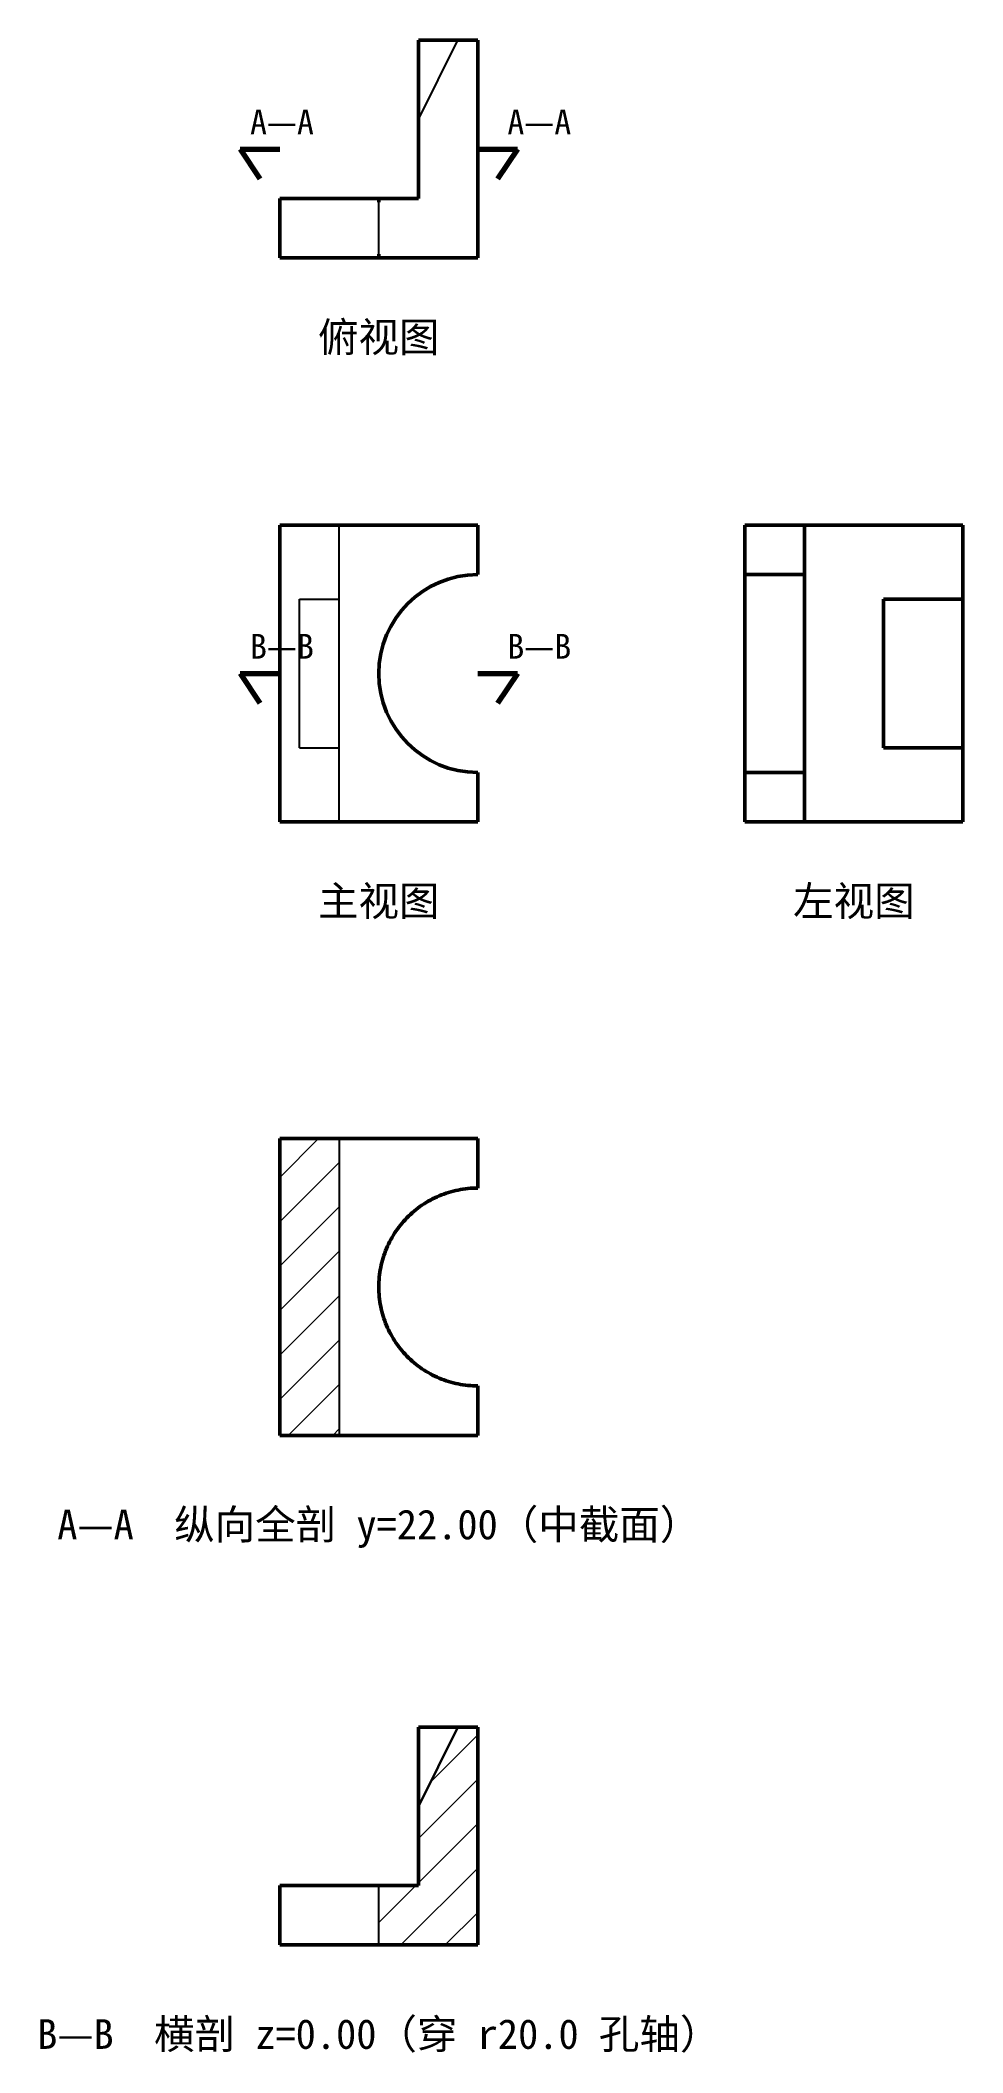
# Model space of a CAD drawing. Header units: millimetres. Extents: x -46 to 140, y -247 to 160.
import ezdxf
from ezdxf.enums import TextEntityAlignment as Align

# ---------------------------------------------------------------- set-up
doc = ezdxf.new("R2010")
doc.units = ezdxf.units.MM
for name, color, linetype, lineweight in [('剖切线', 1, 'Continuous', 70), ('剖面线', 3, 'Continuous', 18), ('可见轮廓', 7, 'Continuous', 50), ('标注', 2, 'Continuous', 25), ('隐藏线', 5, 'Continuous', 25)]:
    doc.layers.add(name, color=color, linetype=linetype, lineweight=lineweight)
doc.styles.add('中文字体', font='simhei.ttf')

msp = doc.modelspace()

# ---------------------------------------------------------------- hatches: boundary and pattern name
at = {"layer": '剖面线'}
h = msp.add_hatch(dxfattribs=at)
h.set_pattern_fill('ANSI31', scale=2, style=0)
h.paths.add_polyline_path([(2, -62), (14, -62), (14, -122), (2, -122)])
h = msp.add_hatch(dxfattribs=at)
h.set_pattern_fill('ANSI31', scale=2, style=0)
h.paths.add_polyline_path([(22, -213), (30, -213), (30, -197), (38, -181), (42, -181), (42, -225), (22, -225)])

# ---------------------------------------------------------------- linework, layer by layer
at = {"layer": '剖切线'}
for p, q in [((-6, 138), (2, 138)), ((-6, 138), (-2, 132)), ((42, 138), (50, 138)), ((50, 138), (46, 132)), ((-6, 32), (2, 32)), ((-6, 32), (-2, 26)), ((42, 32), (50, 32)), ((50, 32), (46, 26))]:
    msp.add_line(p, q, dxfattribs=at)
at = {"layer": '可见轮廓'}
for p, q in [((30, 144), (30, 160)), ((30, 160), (36, 160)), ((36, 160), (42, 160)), ((42, 138), (42, 160)), ((30, 138), (30, 144)), ((30, 128), (30, 138)), ((42, 116), (42, 138)), ((2, 122), (2, 128)), ((2, 128), (16, 128)), ((2, 128), (2, 128)), ((2, 116), (2, 128)), ((16, 128), (22, 128)), ((22, 128), (30, 128)), ((22, 127.25), (22, 128)), ((2, 116), (2, 122)), ((2, 116), (22, 116)), ((2, 116), (2, 116)), ((22, 116), (22, 116.75)), ((22, 116), (42, 116)), ((2, 62), (22, 62)), ((2, 32), (2, 62)), ((22, 62), (42, 62)), ((42, 57), (42, 62)), ((96, 57), (96, 62)), ((96, 62), (102, 62)), ((102, 62), (108, 62)), ((108, 62), (118, 62)), ((108, 57), (108, 62)), ((118, 62), (124, 62)), ((124, 62), (140, 62)), ((140, 47), (140, 62)), ((42, 52), (42, 57)), ((96, 52), (96, 57)), ((108, 52), (108, 57)), ((96, 52), (102, 52)), ((96, 51.59), (96, 52)), ((96, 12), (96, 52)), ((96, 50.45), (96, 51.59)), ((96, 48.61), (96, 50.45)), ((102, 52), (108, 52)), ((108, 51.9), (108, 52)), ((108, 51.62), (108, 51.9)), ((108, 51.15), (108, 51.62)), ((108, 50.52), (108, 51.15)), ((108, 49.69), (108, 50.52)), ((108, 48.71), (108, 49.69)), ((96, 46.14), (96, 48.61)), ((96, 43.1), (96, 46.14)), ((108, 47.57), (108, 48.71)), ((108, 46.28), (108, 47.57)), ((108, 44.82), (108, 46.28)), ((108, 43.23), (108, 44.82)), ((124, 32), (124, 47)), ((124, 47), (132, 47)), ((132, 47), (140, 47)), ((140, 32), (140, 47)), ((96, 39.64), (96, 43.1)), ((108, 41.54), (108, 43.23)), ((108, 39.75), (108, 41.54)), ((96, 35.9), (96, 39.64)), ((108, 37.88), (108, 39.75)), ((108, 35.95), (108, 37.88)), ((96, 32), (96, 35.9)), ((108, 33.98), (108, 35.95)), ((108, 32), (108, 33.98)), ((2, 2), (2, 32)), ((96, 28.1), (96, 32)), ((108, 30.02), (108, 32)), ((108, 28.05), (108, 30.02)), ((124, 17), (124, 32)), ((140, 17), (140, 32)), ((96, 24.36), (96, 28.1)), ((108, 26.12), (108, 28.05)), ((108, 24.25), (108, 26.12)), ((96, 20.9), (96, 24.36)), ((96, 17.86), (96, 20.9)), ((108, 22.46), (108, 24.25)), ((108, 20.77), (108, 22.46)), ((108, 19.18), (108, 20.77)), ((96, 15.39), (96, 17.86)), ((108, 17.72), (108, 19.18)), ((108, 16.43), (108, 17.72)), ((108, 15.29), (108, 16.43)), ((124, 17), (132, 17)), ((132, 17), (140, 17)), ((140, 2), (140, 17)), ((96, 13.55), (96, 15.39)), ((96, 12.41), (96, 13.55)), ((96, 12), (96, 12.41)), ((108, 14.31), (108, 15.29)), ((108, 13.48), (108, 14.31)), ((108, 12.85), (108, 13.48)), ((108, 12.38), (108, 12.85)), ((108, 12.1), (108, 12.38)), ((42, 7), (42, 12)), ((96, 7), (96, 12)), ((96, 12), (102, 12)), ((96, 12), (96.75, 12)), ((102, 12), (108, 12)), ((107.25, 12), (108, 12)), ((108, 12), (108, 12.1)), ((108, 7), (108, 12)), ((42, 2), (42, 7)), ((96, 2), (96, 7)), ((108, 2), (108, 7)), ((2, 2), (22, 2)), ((22, 2), (42, 2)), ((96, 2), (102, 2)), ((102, 2), (108, 2)), ((108, 2), (118, 2)), ((118, 2), (124, 2)), ((124, 2), (140, 2)), ((2, -62), (2, -122)), ((2, -62), (42, -62)), ((42, -62), (42, -72)), ((34.69, -73.38), (35.16, -73.21)), ((35.16, -73.21), (35.63, -73.04)), ((35.63, -73.04), (36.1, -72.89)), ((36.1, -72.89), (36.58, -72.75)), ((36.58, -72.75), (37.06, -72.62)), ((37.06, -72.62), (37.55, -72.5)), ((37.55, -72.5), (38.04, -72.4)), ((38.04, -72.4), (38.53, -72.3)), ((38.53, -72.3), (39.02, -72.22)), ((39.02, -72.22), (39.51, -72.16)), ((39.51, -72.16), (40.01, -72.1)), ((40.01, -72.1), (40.51, -72.06)), ((40.51, -72.06), (41, -72.02)), ((41, -72.02), (41.5, -72.01)), ((41.5, -72.01), (42, -72)), ((28.4, -77.34), (28.77, -77)), ((28.77, -77), (29.14, -76.68)), ((29.14, -76.68), (29.53, -76.36)), ((29.53, -76.36), (29.92, -76.06)), ((29.92, -76.06), (30.33, -75.76)), ((30.33, -75.76), (30.73, -75.48)), ((30.73, -75.48), (31.15, -75.2)), ((31.15, -75.2), (31.57, -74.93)), ((31.57, -74.93), (32, -74.68)), ((32, -74.68), (32.43, -74.44)), ((32.43, -74.44), (32.88, -74.2)), ((32.88, -74.2), (33.32, -73.98)), ((33.32, -73.98), (33.77, -73.77)), ((33.77, -73.77), (34.23, -73.57)), ((34.23, -73.57), (34.69, -73.38)), ((24.93, -81.57), (25.2, -81.15)), ((25.2, -81.15), (25.48, -80.73)), ((25.48, -80.73), (25.76, -80.33)), ((25.76, -80.33), (26.06, -79.92)), ((26.06, -79.92), (26.36, -79.53)), ((26.36, -79.53), (26.68, -79.14)), ((26.68, -79.14), (27, -78.77)), ((27, -78.77), (27.34, -78.4)), ((27.34, -78.4), (27.68, -78.04)), ((27.68, -78.04), (28.04, -77.68)), ((28.04, -77.68), (28.4, -77.34)), ((23.04, -85.63), (23.21, -85.16)), ((23.21, -85.16), (23.38, -84.69)), ((23.38, -84.69), (23.57, -84.23)), ((23.57, -84.23), (23.77, -83.77)), ((23.77, -83.77), (23.98, -83.32)), ((23.98, -83.32), (24.2, -82.88)), ((24.2, -82.88), (24.44, -82.43)), ((24.44, -82.43), (24.68, -82)), ((24.68, -82), (24.93, -81.57)), ((22.16, -89.51), (22.22, -89.02)), ((22.22, -89.02), (22.3, -88.53)), ((22.3, -88.53), (22.4, -88.04)), ((22.4, -88.04), (22.5, -87.55)), ((22.5, -87.55), (22.62, -87.06)), ((22.62, -87.06), (22.75, -86.58)), ((22.75, -86.58), (22.89, -86.1)), ((22.89, -86.1), (23.04, -85.63)), ((22, -92), (22.01, -91.5)), ((22.01, -92.5), (22, -92)), ((22.01, -91.5), (22.02, -91)), ((22.02, -93), (22.01, -92.5)), ((22.02, -91), (22.06, -90.51)), ((22.06, -93.49), (22.02, -93)), ((22.06, -90.51), (22.1, -90.01)), ((22.1, -93.99), (22.06, -93.49)), ((22.1, -90.01), (22.16, -89.51)), ((22.16, -94.49), (22.1, -93.99)), ((22.22, -94.98), (22.16, -94.49)), ((22.3, -95.47), (22.22, -94.98)), ((22.4, -95.96), (22.3, -95.47)), ((22.5, -96.45), (22.4, -95.96)), ((22.62, -96.94), (22.5, -96.45)), ((22.75, -97.42), (22.62, -96.94)), ((22.89, -97.9), (22.75, -97.42)), ((23.04, -98.37), (22.89, -97.9)), ((23.21, -98.84), (23.04, -98.37)), ((23.38, -99.31), (23.21, -98.84)), ((23.57, -99.77), (23.38, -99.31)), ((23.77, -100.23), (23.57, -99.77)), ((23.98, -100.68), (23.77, -100.23)), ((24.2, -101.12), (23.98, -100.68)), ((24.44, -101.57), (24.2, -101.12)), ((24.68, -102), (24.44, -101.57)), ((24.93, -102.43), (24.68, -102)), ((25.2, -102.85), (24.93, -102.43)), ((25.48, -103.27), (25.2, -102.85)), ((25.76, -103.67), (25.48, -103.27)), ((26.06, -104.08), (25.76, -103.67)), ((26.36, -104.47), (26.06, -104.08)), ((26.68, -104.86), (26.36, -104.47)), ((27, -105.23), (26.68, -104.86)), ((27.34, -105.6), (27, -105.23)), ((27.68, -105.96), (27.34, -105.6)), ((28.04, -106.32), (27.68, -105.96)), ((28.4, -106.66), (28.04, -106.32)), ((28.77, -107), (28.4, -106.66)), ((29.14, -107.32), (28.77, -107)), ((29.53, -107.64), (29.14, -107.32)), ((29.92, -107.94), (29.53, -107.64)), ((30.33, -108.24), (29.92, -107.94)), ((30.73, -108.52), (30.33, -108.24)), ((31.15, -108.8), (30.73, -108.52)), ((31.57, -109.07), (31.15, -108.8)), ((32, -109.32), (31.57, -109.07)), ((32.43, -109.56), (32, -109.32)), ((32.88, -109.8), (32.43, -109.56)), ((33.32, -110.02), (32.88, -109.8)), ((33.77, -110.23), (33.32, -110.02)), ((34.23, -110.43), (33.77, -110.23)), ((34.69, -110.62), (34.23, -110.43)), ((35.16, -110.79), (34.69, -110.62)), ((35.63, -110.96), (35.16, -110.79)), ((36.1, -111.11), (35.63, -110.96)), ((36.58, -111.25), (36.1, -111.11)), ((37.06, -111.38), (36.58, -111.25)), ((37.55, -111.5), (37.06, -111.38)), ((38.04, -111.6), (37.55, -111.5)), ((38.53, -111.7), (38.04, -111.6)), ((39.02, -111.78), (38.53, -111.7)), ((39.51, -111.84), (39.02, -111.78)), ((40.01, -111.9), (39.51, -111.84)), ((40.51, -111.94), (40.01, -111.9)), ((41, -111.98), (40.51, -111.94)), ((41.5, -111.99), (41, -111.98)), ((42, -112), (41.5, -111.99)), ((42, -112), (42, -122)), ((2, -122), (42, -122)), ((30, -181), (42, -181)), ((30, -213), (30, -181)), ((42, -181), (42, -225)), ((2, -225), (2, -213)), ((2, -213), (30, -213)), ((42, -225), (2, -225))]:
    msp.add_line(p, q, dxfattribs=at)
for start, end in [(90, -180), (-180, -90)]:
    msp.add_arc((42, 32), 20, start, end, dxfattribs=at)
at = {"layer": '隐藏线'}
for p, q in [((30, 152), (30, 160)), ((30, 144), (30, 160)), ((30, 160), (34, 160)), ((30, 160), (36, 160)), ((34, 160), (36, 160)), ((34, 152), (38, 160)), ((36, 160), (38, 160)), ((36, 160), (42, 160)), ((42, 138), (42, 160)), ((30, 144), (30, 152)), ((30, 144), (34, 152)), ((30, 138), (30, 144)), ((30, 128), (30, 138)), ((42, 116), (42, 138)), ((2, 122), (2, 128)), ((2, 128), (3.93, 128)), ((2, 128), (16, 128)), ((3.93, 128), (5.85, 128)), ((5.85, 128), (7.73, 128)), ((7.73, 128), (9.56, 128)), ((9.56, 128), (11.31, 128)), ((11.31, 128), (12.98, 128)), ((12.98, 128), (14.55, 128)), ((14.55, 128), (16, 128)), ((16, 128), (17.34, 128)), ((16, 128), (22, 128)), ((17.34, 128), (18.54, 128)), ((18.54, 128), (19.57, 128)), ((19.57, 128), (20.44, 128)), ((20.44, 128), (21.11, 128)), ((21.11, 128), (21.6, 128)), ((21.6, 128), (21.9, 128)), ((21.9, 128), (22, 128)), ((22, 128), (30, 128)), ((22, 122), (22, 128)), ((2, 116), (2, 122)), ((22, 116), (22, 122)), ((2, 116), (5.9, 116)), ((2, 116), (22, 116)), ((5.9, 116), (9.64, 116)), ((9.64, 116), (13.1, 116)), ((13.1, 116), (16.14, 116)), ((16.14, 116), (18.61, 116)), ((18.61, 116), (20.45, 116)), ((20.45, 116), (21.59, 116)), ((21.59, 116), (22, 116)), ((22, 116), (42, 116)), ((2, 32), (2, 62)), ((2, 62), (8, 62)), ((8, 62), (14, 62)), ((14, 47), (14, 62)), ((14, 32), (14, 62)), ((14, 62), (22, 62)), ((22, 62), (28, 62)), ((28, 62), (42, 62)), ((42, 57), (42, 62)), ((96, 32), (96, 62)), ((96, 62), (118, 62)), ((108, 32), (108, 62)), ((118, 62), (140, 62)), ((140, 32), (140, 62)), ((42, 52), (42, 57)), ((6, 47), (8, 47)), ((6, 32), (6, 47)), ((6, 47), (10, 47)), ((8, 47), (10, 47)), ((10, 47), (14, 47)), ((14, 32), (14, 47)), ((124, 47), (132, 47)), ((132, 47), (140, 47)), ((2, 2), (2, 32)), ((6, 17), (6, 32)), ((14, 17), (14, 32)), ((14, 2), (14, 32)), ((96, 2), (96, 32)), ((108, 2), (108, 32)), ((140, 2), (140, 32)), ((6, 17), (8, 17)), ((6, 17), (10, 17)), ((8, 17), (10, 17)), ((10, 17), (14, 17)), ((14, 2), (14, 17)), ((124, 17), (132, 17)), ((132, 17), (140, 17)), ((42, 7), (42, 12)), ((42, 2), (42, 7)), ((2, 2), (8, 2)), ((8, 2), (14, 2)), ((14, 2), (22, 2)), ((22, 2), (28, 2)), ((28, 2), (42, 2)), ((96, 2), (118, 2)), ((118, 2), (140, 2)), ((2, -122), (2, -62)), ((2, -62), (14, -62)), ((42, -62), (14, -62)), ((14, -62), (14, -122)), ((14, -62), (14, -122)), ((42, -62), (42, -72)), ((35.16, -73.21), (34.69, -73.38)), ((35.63, -73.04), (35.16, -73.21)), ((36.1, -72.89), (35.63, -73.04)), ((36.58, -72.75), (36.1, -72.89)), ((37.06, -72.62), (36.58, -72.75)), ((37.55, -72.5), (37.06, -72.62)), ((38.04, -72.4), (37.55, -72.5)), ((38.53, -72.3), (38.04, -72.4)), ((39.02, -72.22), (38.53, -72.3)), ((39.51, -72.16), (39.02, -72.22)), ((40.01, -72.1), (39.51, -72.16)), ((40.51, -72.06), (40.01, -72.1)), ((41, -72.02), (40.51, -72.06)), ((41.5, -72.01), (41, -72.02)), ((42, -72), (41.5, -72.01)), ((28.77, -77), (28.4, -77.34)), ((29.14, -76.68), (28.77, -77)), ((29.53, -76.36), (29.14, -76.68)), ((29.92, -76.06), (29.53, -76.36)), ((30.33, -75.76), (29.92, -76.06)), ((30.73, -75.48), (30.33, -75.76)), ((31.15, -75.2), (30.73, -75.48)), ((31.57, -74.93), (31.15, -75.2)), ((32, -74.68), (31.57, -74.93)), ((32.43, -74.44), (32, -74.68)), ((32.88, -74.2), (32.43, -74.44)), ((33.32, -73.98), (32.88, -74.2)), ((33.77, -73.77), (33.32, -73.98)), ((34.23, -73.57), (33.77, -73.77)), ((34.69, -73.38), (34.23, -73.57)), ((25.2, -81.15), (24.93, -81.57)), ((25.48, -80.73), (25.2, -81.15)), ((25.76, -80.33), (25.48, -80.73)), ((26.06, -79.92), (25.76, -80.33)), ((26.36, -79.53), (26.06, -79.92)), ((26.68, -79.14), (26.36, -79.53)), ((27, -78.77), (26.68, -79.14)), ((27.34, -78.4), (27, -78.77)), ((27.68, -78.04), (27.34, -78.4)), ((28.04, -77.68), (27.68, -78.04)), ((28.4, -77.34), (28.04, -77.68)), ((23.21, -85.16), (23.04, -85.63)), ((23.38, -84.69), (23.21, -85.16)), ((23.57, -84.23), (23.38, -84.69)), ((23.77, -83.77), (23.57, -84.23)), ((23.98, -83.32), (23.77, -83.77)), ((24.2, -82.88), (23.98, -83.32)), ((24.44, -82.43), (24.2, -82.88)), ((24.68, -82), (24.44, -82.43)), ((24.93, -81.57), (24.68, -82)), ((22.22, -89.02), (22.16, -89.51)), ((22.3, -88.53), (22.22, -89.02)), ((22.4, -88.04), (22.3, -88.53)), ((22.5, -87.55), (22.4, -88.04)), ((22.62, -87.06), (22.5, -87.55)), ((22.75, -86.58), (22.62, -87.06)), ((22.89, -86.1), (22.75, -86.58)), ((23.04, -85.63), (22.89, -86.1)), ((22.01, -91.5), (22, -92)), ((22, -92), (22.01, -92.5)), ((22.02, -91), (22.01, -91.5)), ((22.01, -92.5), (22.02, -93)), ((22.06, -90.51), (22.02, -91)), ((22.02, -93), (22.06, -93.49)), ((22.1, -90.01), (22.06, -90.51)), ((22.06, -93.49), (22.1, -93.99)), ((22.16, -89.51), (22.1, -90.01)), ((22.1, -93.99), (22.16, -94.49)), ((22.16, -94.49), (22.22, -94.98)), ((22.22, -94.98), (22.3, -95.47)), ((22.3, -95.47), (22.4, -95.96)), ((22.4, -95.96), (22.5, -96.45)), ((22.5, -96.45), (22.62, -96.94)), ((22.62, -96.94), (22.75, -97.42)), ((22.75, -97.42), (22.89, -97.9)), ((22.89, -97.9), (23.04, -98.37)), ((23.04, -98.37), (23.21, -98.84)), ((23.21, -98.84), (23.38, -99.31)), ((23.38, -99.31), (23.57, -99.77)), ((23.57, -99.77), (23.77, -100.23)), ((23.77, -100.23), (23.98, -100.68)), ((23.98, -100.68), (24.2, -101.12)), ((24.2, -101.12), (24.44, -101.57)), ((24.44, -101.57), (24.68, -102)), ((24.68, -102), (24.93, -102.43)), ((24.93, -102.43), (25.2, -102.85)), ((25.2, -102.85), (25.48, -103.27)), ((25.48, -103.27), (25.76, -103.67)), ((25.76, -103.67), (26.06, -104.08)), ((26.06, -104.08), (26.36, -104.47)), ((26.36, -104.47), (26.68, -104.86)), ((26.68, -104.86), (27, -105.23)), ((27, -105.23), (27.34, -105.6)), ((27.34, -105.6), (27.68, -105.96)), ((27.68, -105.96), (28.04, -106.32)), ((28.04, -106.32), (28.4, -106.66)), ((28.4, -106.66), (28.77, -107)), ((28.77, -107), (29.14, -107.32)), ((29.14, -107.32), (29.53, -107.64)), ((29.53, -107.64), (29.92, -107.94)), ((29.92, -107.94), (30.33, -108.24)), ((30.33, -108.24), (30.73, -108.52)), ((30.73, -108.52), (31.15, -108.8)), ((31.15, -108.8), (31.57, -109.07)), ((31.57, -109.07), (32, -109.32)), ((32, -109.32), (32.43, -109.56)), ((32.43, -109.56), (32.88, -109.8)), ((32.88, -109.8), (33.32, -110.02)), ((33.32, -110.02), (33.77, -110.23)), ((33.77, -110.23), (34.23, -110.43)), ((34.23, -110.43), (34.69, -110.62)), ((34.69, -110.62), (35.16, -110.79)), ((35.16, -110.79), (35.63, -110.96)), ((35.63, -110.96), (36.1, -111.11)), ((36.1, -111.11), (36.58, -111.25)), ((36.58, -111.25), (37.06, -111.38)), ((37.06, -111.38), (37.55, -111.5)), ((37.55, -111.5), (38.04, -111.6)), ((38.04, -111.6), (38.53, -111.7)), ((38.53, -111.7), (39.02, -111.78)), ((39.02, -111.78), (39.51, -111.84)), ((39.51, -111.84), (40.01, -111.9)), ((40.01, -111.9), (40.51, -111.94)), ((40.51, -111.94), (41, -111.98)), ((41, -111.98), (41.5, -111.99)), ((41.5, -111.99), (42, -112)), ((42, -112), (42, -122)), ((2, -122), (14, -122)), ((42, -122), (14, -122)), ((30, -181), (38, -181)), ((38, -181), (30, -197)), ((30, -197), (38, -181)), ((30, -197), (30, -181)), ((38, -181), (42, -181)), ((42, -181), (42, -225)), ((30, -213), (30, -197)), ((2, -213), (2, -225)), ((2.5, -213), (2, -213)), ((3, -213), (2.5, -213)), ((3.49, -213), (3, -213)), ((3.99, -213), (3.49, -213)), ((4.49, -213), (3.99, -213)), ((4.98, -213), (4.49, -213)), ((5.47, -213), (4.98, -213)), ((5.96, -213), (5.47, -213)), ((6.45, -213), (5.96, -213)), ((6.94, -213), (6.45, -213)), ((7.42, -213), (6.94, -213)), ((7.9, -213), (7.42, -213)), ((8.37, -213), (7.9, -213)), ((8.84, -213), (8.37, -213)), ((9.31, -213), (8.84, -213)), ((9.77, -213), (9.31, -213)), ((10.23, -213), (9.77, -213)), ((10.68, -213), (10.23, -213)), ((11.12, -213), (10.68, -213)), ((11.57, -213), (11.12, -213)), ((12, -213), (11.57, -213)), ((12.43, -213), (12, -213)), ((12.85, -213), (12.43, -213)), ((13.27, -213), (12.85, -213)), ((13.67, -213), (13.27, -213)), ((14.08, -213), (13.67, -213)), ((14.47, -213), (14.08, -213)), ((14.86, -213), (14.47, -213)), ((15.23, -213), (14.86, -213)), ((15.6, -213), (15.23, -213)), ((15.96, -213), (15.6, -213)), ((16.32, -213), (15.96, -213)), ((16.66, -213), (16.32, -213)), ((17, -213), (16.66, -213)), ((17.32, -213), (17, -213)), ((17.64, -213), (17.32, -213)), ((17.94, -213), (17.64, -213)), ((18.24, -213), (17.94, -213)), ((18.52, -213), (18.24, -213)), ((18.8, -213), (18.52, -213)), ((19.07, -213), (18.8, -213)), ((19.32, -213), (19.07, -213)), ((19.56, -213), (19.32, -213)), ((19.8, -213), (19.56, -213)), ((20.02, -213), (19.8, -213)), ((20.23, -213), (20.02, -213)), ((20.43, -213), (20.23, -213)), ((20.62, -213), (20.43, -213)), ((20.79, -213), (20.62, -213)), ((20.96, -213), (20.79, -213)), ((21.11, -213), (20.96, -213)), ((21.25, -213), (21.11, -213)), ((21.38, -213), (21.25, -213)), ((21.5, -213), (21.38, -213)), ((21.6, -213), (21.5, -213)), ((21.7, -213), (21.6, -213)), ((21.78, -213), (21.7, -213)), ((21.84, -213), (21.78, -213)), ((21.9, -213), (21.84, -213)), ((21.94, -213), (21.9, -213)), ((21.98, -213), (21.94, -213)), ((21.99, -213), (21.98, -213)), ((22, -213), (21.99, -213)), ((22, -225), (22, -213)), ((22, -213), (30, -213)), ((2, -225), (2.5, -225)), ((2.5, -225), (3, -225)), ((3, -225), (3.49, -225)), ((3.49, -225), (3.99, -225)), ((3.99, -225), (4.49, -225)), ((4.49, -225), (4.98, -225)), ((4.98, -225), (5.47, -225)), ((5.47, -225), (5.96, -225)), ((5.96, -225), (6.45, -225)), ((6.45, -225), (6.94, -225)), ((6.94, -225), (7.42, -225)), ((7.42, -225), (7.9, -225)), ((7.9, -225), (8.37, -225)), ((8.37, -225), (8.84, -225)), ((8.84, -225), (9.31, -225)), ((9.31, -225), (9.77, -225)), ((9.77, -225), (10.23, -225)), ((10.23, -225), (10.68, -225)), ((10.68, -225), (11.12, -225)), ((11.12, -225), (11.57, -225)), ((11.57, -225), (12, -225)), ((12, -225), (12.43, -225)), ((12.43, -225), (12.85, -225)), ((12.85, -225), (13.27, -225)), ((13.27, -225), (13.67, -225)), ((13.67, -225), (14.08, -225)), ((14.08, -225), (14.47, -225)), ((14.47, -225), (14.86, -225)), ((14.86, -225), (15.23, -225)), ((15.23, -225), (15.6, -225)), ((15.6, -225), (15.96, -225)), ((15.96, -225), (16.32, -225)), ((16.32, -225), (16.66, -225)), ((16.66, -225), (17, -225)), ((17, -225), (17.32, -225)), ((17.32, -225), (17.64, -225)), ((17.64, -225), (17.94, -225)), ((17.94, -225), (18.24, -225)), ((18.24, -225), (18.52, -225)), ((18.52, -225), (18.8, -225)), ((18.8, -225), (19.07, -225)), ((19.07, -225), (19.32, -225)), ((19.32, -225), (19.56, -225)), ((19.56, -225), (19.8, -225)), ((19.8, -225), (20.02, -225)), ((20.02, -225), (20.23, -225)), ((20.23, -225), (20.43, -225)), ((20.43, -225), (20.62, -225)), ((20.62, -225), (20.79, -225)), ((20.79, -225), (20.96, -225)), ((20.96, -225), (21.11, -225)), ((21.11, -225), (21.25, -225)), ((21.25, -225), (21.38, -225)), ((21.38, -225), (21.5, -225)), ((21.5, -225), (21.6, -225)), ((21.6, -225), (21.7, -225)), ((21.7, -225), (21.78, -225)), ((21.78, -225), (21.84, -225)), ((21.84, -225), (21.9, -225)), ((21.9, -225), (21.94, -225)), ((21.94, -225), (21.98, -225)), ((21.98, -225), (21.99, -225)), ((21.99, -225), (22, -225)), ((42, -225), (22, -225))]:
    msp.add_line(p, q, dxfattribs=at)
for start, end in [(90, 134.427), (134.427, 180), (180, -134.427), (-134.427, -90)]:
    msp.add_arc((42, 32), 20, start, end, dxfattribs=at)

# ---------------------------------------------------------------- texts
at = {"layer": '标注', "style": '中文字体'}
for s, p in [('A—A', (-4, 141)), ('A—A', (48, 141)), ('B—B', (-4, 35)), ('B—B', (48, 35))]:
    msp.add_text(s, height=5, dxfattribs=at).set_placement(p)
for s, p in [('俯视图', (22, 100)), ('主视图', (22, -14)), ('左视图', (118, -14)), ('A—A  纵向全剖 y=22.00（中截面）', (22, -140)), ('B—B  横剖 z=0.00（穿 r20.0 孔轴）', (22, -243))]:
    msp.add_text(s, height=6, dxfattribs=at).set_placement(p, align=Align.MIDDLE_CENTER)

doc.saveas('drawing.dxf')
